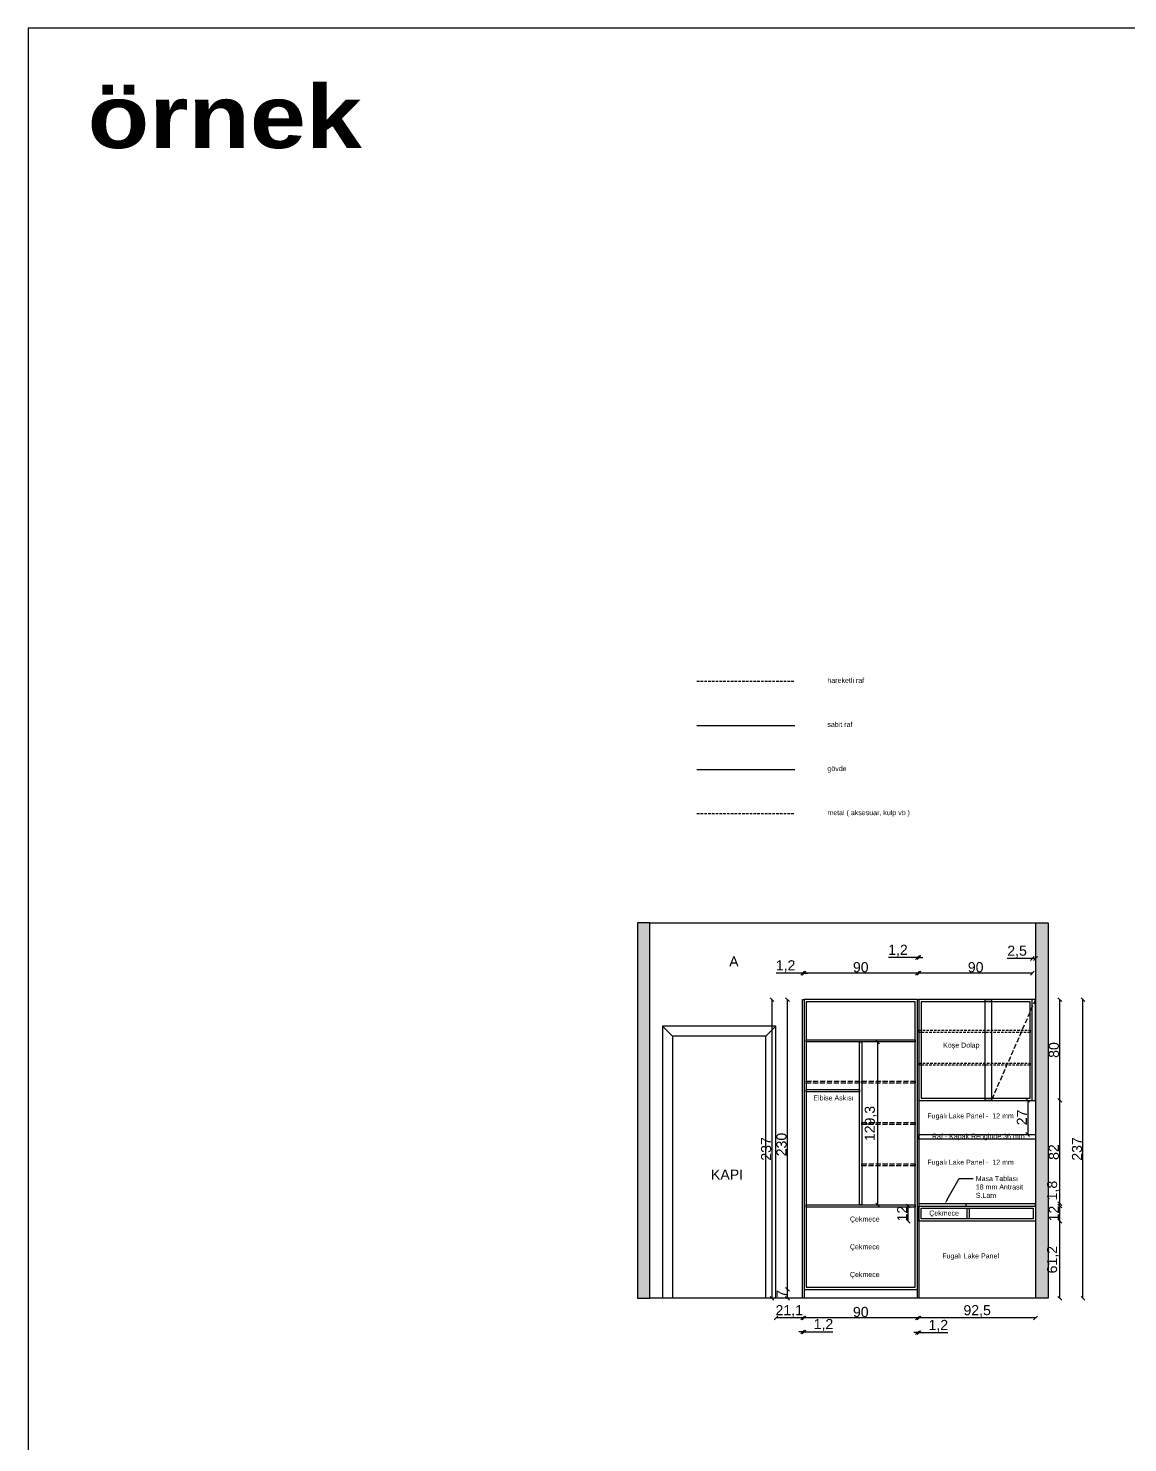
# Model space of a CAD drawing. Header units: millimetres. Extents: x -1860 to 15304, y 307 to 22353.
# Drawn here: x -1860 to -987, y 21230 to 22353 of the extents above; entities that cross this region are included whole.
import ezdxf
from ezdxf import colors
from ezdxf.entities.mleader import LeaderData, LeaderLine
from ezdxf.math import Vec2, Vec3

# ---------------------------------------------------------------- set-up
doc = ezdxf.new("R2010")
doc.units = ezdxf.units.MM
doc.linetypes.add('JIS_02_2.0', pattern=[3, 2, -1])
doc.linetypes.add('JIS_02_4.0', pattern=[5.5, 4, -1.5])
doc.layers.add('çerçeve', color=40, linetype='Continuous', lineweight=40)
doc.styles.get("Standard").update_dxf_attribs({"font": 'arial.ttf'})
doc.dimstyles.new('ISO-25', dxfattribs={"dimtxt": 8, "dimasz": 3, "dimexe": 1.25, "dimexo": 0.625, "dimtad": 1, "dimtxsty": 'Standard', "dimblk": 'OBLIQUE', "dimcen": 2.5, "dimse1": 1, "dimse2": 1, "dimadec": 0, "dimazin": 0, "dimtfac": 1, "dimtmove": 0, "dimatfit": 3, "dimldrblk": 'OBLIQUE', "dimfxl": 1, "dimarcsym": 0})

# ---------------------------------------------------------------- blocks, each defined once
blk = doc.blocks.new('_Oblique')
at = {"color": 0, "linetype": 'ByBlock', "lineweight": -2}
blk.add_line((-0.5, -0.5), (0.5, 0.5), dxfattribs=at)
blk = doc.blocks.new('*D298')
at = {"color": 0, "lineweight": -2, "transparency": 16777216}
blk.add_line((-1161.1, 21406.1), (-1161.1, 21418.1), dxfattribs=at)
at = {"layer": 'Defpoints', "color": 0, "transparency": 16777216}
for p in [(-1161.1, 21418.1), (-1152.5, 21418.1), (-1152.5, 21406.1)]:
    blk.add_point(p, dxfattribs=at)
at = {"color": 0, "lineweight": -2, "transparency": 16777216, "xscale": 3, "yscale": 3, "zscale": 3}
for p, rotation in [((-1161.1, 21418.1), 90), ((-1161.1, 21406.1), 270)]:
    blk.add_blockref('_Oblique', p, dxfattribs=dict(at, rotation=rotation))
at = {"color": 0, "transparency": 16777216, "insert": (-1165.8, 21412.1), "char_height": 8, "attachment_point": 5, "rotation": 90}
blk.add_mtext('12', dxfattribs=at)
blk = doc.blocks.new('*D310')
at = {"color": 0, "lineweight": -2, "transparency": 16777216}
blk.add_line((-1040.7, 21344.9), (-1040.7, 21406.1), dxfattribs=at)
at = {"layer": 'Defpoints', "color": 0, "transparency": 16777216}
for p in [(-1060, 21406.1), (-1040.7, 21406.1), (-1060, 21344.9)]:
    blk.add_point(p, dxfattribs=at)
at = {"color": 0, "lineweight": -2, "transparency": 16777216, "xscale": 3, "yscale": 3, "zscale": 3}
for p, rotation in [((-1040.7, 21406.1), 90), ((-1040.7, 21344.9), 270)]:
    blk.add_blockref('_Oblique', p, dxfattribs=dict(at, rotation=rotation))
at = {"color": 0, "transparency": 16777216, "insert": (-1046.1, 21375.5), "char_height": 8, "attachment_point": 5, "rotation": 90}
blk.add_mtext('61,2', dxfattribs=at)
blk = doc.blocks.new('*D311')
at = {"color": 0, "lineweight": -2, "transparency": 16777216}
blk.add_line((-1040.7, 21406.1), (-1040.7, 21418.1), dxfattribs=at)
at = {"layer": 'Defpoints', "color": 0, "transparency": 16777216}
for p in [(-1060, 21418.1), (-1040.7, 21418.1), (-1060, 21406.1)]:
    blk.add_point(p, dxfattribs=at)
at = {"color": 0, "lineweight": -2, "transparency": 16777216, "xscale": 3, "yscale": 3, "zscale": 3}
for p, rotation in [((-1040.7, 21418.1), 90), ((-1040.7, 21406.1), 270)]:
    blk.add_blockref('_Oblique', p, dxfattribs=dict(at, rotation=rotation))
at = {"color": 0, "transparency": 16777216, "insert": (-1045.4, 21412.1), "char_height": 8, "attachment_point": 5, "rotation": 90}
blk.add_mtext('12', dxfattribs=at)
blk = doc.blocks.new('*D390')
at = {"color": 0, "lineweight": -2, "transparency": 16777216}
for p, q in [((-1040.7, 21419.9), (-1040.7, 21438)), ((-1040.7, 21418.1), (-1040.7, 21419.9))]:
    blk.add_line(p, q, dxfattribs=at)
at = {"layer": 'Defpoints', "color": 0, "transparency": 16777216}
for p in [(-1060, 21419.9), (-1060, 21418.1), (-1040.7, 21419.9)]:
    blk.add_point(p, dxfattribs=at)
at = {"color": 0, "lineweight": -2, "transparency": 16777216, "xscale": 3, "yscale": 3, "zscale": 3}
for p, rotation in [((-1040.7, 21419.9), 90), ((-1040.7, 21418.1), 270)]:
    blk.add_blockref('_Oblique', p, dxfattribs=dict(at, rotation=rotation))
at = {"color": 0, "transparency": 16777216, "insert": (-1046.1, 21430.4), "char_height": 8, "attachment_point": 5, "rotation": 90}
blk.add_mtext('1,8', dxfattribs=at)
blk = doc.blocks.new('*D391')
at = {"color": 0, "lineweight": -2, "transparency": 16777216}
blk.add_line((-1040.7, 21419.9), (-1040.7, 21501.9), dxfattribs=at)
at = {"layer": 'Defpoints', "color": 0, "transparency": 16777216}
for p in [(-1060, 21501.9), (-1040.7, 21501.9), (-1060, 21419.9)]:
    blk.add_point(p, dxfattribs=at)
at = {"color": 0, "lineweight": -2, "transparency": 16777216, "xscale": 3, "yscale": 3, "zscale": 3}
for p, rotation in [((-1040.7, 21501.9), 90), ((-1040.7, 21419.9), 270)]:
    blk.add_blockref('_Oblique', p, dxfattribs=dict(at, rotation=rotation))
at = {"color": 0, "transparency": 16777216, "insert": (-1045.4, 21460.9), "char_height": 8, "attachment_point": 5, "rotation": 90}
blk.add_mtext('82', dxfattribs=at)
blk = doc.blocks.new('*D392')
at = {"color": 0, "lineweight": -2, "transparency": 16777216}
blk.add_line((-1040.7, 21501.9), (-1040.7, 21581.9), dxfattribs=at)
at = {"layer": 'Defpoints', "color": 0, "transparency": 16777216}
for p in [(-1060, 21581.9), (-1040.7, 21581.9), (-1060, 21501.9)]:
    blk.add_point(p, dxfattribs=at)
at = {"color": 0, "lineweight": -2, "transparency": 16777216, "xscale": 3, "yscale": 3, "zscale": 3}
for p, rotation in [((-1040.7, 21581.9), 90), ((-1040.7, 21501.9), 270)]:
    blk.add_blockref('_Oblique', p, dxfattribs=dict(at, rotation=rotation))
at = {"color": 0, "transparency": 16777216, "insert": (-1045.4, 21541.9), "char_height": 8, "attachment_point": 5, "rotation": 90}
blk.add_mtext('80', dxfattribs=at)
blk = doc.blocks.new('*D393')
at = {"color": 0, "lineweight": -2, "transparency": 16777216}
blk.add_line((-1022.3, 21344.9), (-1022.3, 21581.9), dxfattribs=at)
at = {"layer": 'Defpoints', "color": 0, "transparency": 16777216}
for p in [(-1060, 21581.9), (-1022.3, 21581.9), (-1060, 21344.9)]:
    blk.add_point(p, dxfattribs=at)
at = {"color": 0, "lineweight": -2, "transparency": 16777216, "xscale": 3, "yscale": 3, "zscale": 3}
for p, rotation in [((-1022.3, 21581.9), 90), ((-1022.3, 21344.9), 270)]:
    blk.add_blockref('_Oblique', p, dxfattribs=dict(at, rotation=rotation))
at = {"color": 0, "transparency": 16777216, "insert": (-1027, 21463.4), "char_height": 8, "attachment_point": 5, "rotation": 90}
blk.add_mtext('237', dxfattribs=at)
blk = doc.blocks.new('*D167')
at = {"color": 0, "lineweight": -2, "transparency": 16777216}
blk.add_line((-1060, 21329.3), (-1152.5, 21329.3), dxfattribs=at)
at = {"layer": 'Defpoints', "color": 0, "transparency": 16777216}
for p in [(-1152.5, 21344.9), (-1060, 21344.9), (-1152.5, 21329.3)]:
    blk.add_point(p, dxfattribs=at)
at = {"color": 0, "lineweight": -2, "transparency": 16777216, "xscale": 3, "yscale": 3, "zscale": 3, "rotation": 180}
blk.add_blockref('_Oblique', (-1152.5, 21329.3), dxfattribs=at)
at = {"color": 0, "lineweight": -2, "transparency": 16777216, "xscale": 3, "yscale": 3, "zscale": 3}
blk.add_blockref('_Oblique', (-1060, 21329.3), dxfattribs=at)
at = {"color": 0, "transparency": 16777216, "insert": (-1106.3, 21334.7), "char_height": 8, "attachment_point": 5}
blk.add_mtext('92,5', dxfattribs=at)
blk = doc.blocks.new('*D394')
at = {"color": 0, "lineweight": -2, "transparency": 16777216}
for p, q in [((-1153.7, 21317.6), (-1156.7, 21317.6)), ((-1153.7, 21317.6), (-1152.5, 21317.6)), ((-1152.5, 21317.6), (-1129.6, 21317.6))]:
    blk.add_line(p, q, dxfattribs=at)
at = {"layer": 'Defpoints', "color": 0, "transparency": 16777216}
for p in [(-1153.7, 21344.9), (-1152.5, 21344.9), (-1153.7, 21317.6)]:
    blk.add_point(p, dxfattribs=at)
at = {"color": 0, "lineweight": -2, "transparency": 16777216, "xscale": 3, "yscale": 3, "zscale": 3}
blk.add_blockref('_Oblique', (-1153.7, 21317.6), dxfattribs=at)
at = {"color": 0, "lineweight": -2, "transparency": 16777216, "xscale": 3, "yscale": 3, "zscale": 3, "rotation": 180}
blk.add_blockref('_Oblique', (-1152.5, 21317.6), dxfattribs=at)
at = {"color": 0, "transparency": 16777216, "insert": (-1137.1, 21323), "char_height": 8, "attachment_point": 5}
blk.add_mtext('1,2', dxfattribs=at)
blk = doc.blocks.new('*D395')
at = {"color": 0, "lineweight": -2, "transparency": 16777216}
blk.add_line((-1153.7, 21329.3), (-1243.7, 21329.3), dxfattribs=at)
at = {"layer": 'Defpoints', "color": 0, "transparency": 16777216}
for p in [(-1243.7, 21344.9), (-1153.7, 21344.9), (-1243.7, 21329.3)]:
    blk.add_point(p, dxfattribs=at)
at = {"color": 0, "lineweight": -2, "transparency": 16777216, "xscale": 3, "yscale": 3, "zscale": 3, "rotation": 180}
blk.add_blockref('_Oblique', (-1243.7, 21329.3), dxfattribs=at)
at = {"color": 0, "lineweight": -2, "transparency": 16777216, "xscale": 3, "yscale": 3, "zscale": 3}
blk.add_blockref('_Oblique', (-1153.7, 21329.3), dxfattribs=at)
at = {"color": 0, "transparency": 16777216, "insert": (-1198.7, 21334), "char_height": 8, "attachment_point": 5}
blk.add_mtext('90', dxfattribs=at)
blk = doc.blocks.new('*D396')
at = {"color": 0, "lineweight": -2, "transparency": 16777216}
for p, q in [((-1244.9, 21318.2), (-1247.9, 21318.2)), ((-1244.9, 21318.2), (-1243.7, 21318.2)), ((-1243.7, 21318.2), (-1220.8, 21318.2))]:
    blk.add_line(p, q, dxfattribs=at)
at = {"layer": 'Defpoints', "color": 0, "transparency": 16777216}
for p in [(-1244.9, 21344.9), (-1243.7, 21344.9), (-1244.9, 21318.2)]:
    blk.add_point(p, dxfattribs=at)
at = {"color": 0, "lineweight": -2, "transparency": 16777216, "xscale": 3, "yscale": 3, "zscale": 3}
blk.add_blockref('_Oblique', (-1244.9, 21318.2), dxfattribs=at)
at = {"color": 0, "lineweight": -2, "transparency": 16777216, "xscale": 3, "yscale": 3, "zscale": 3, "rotation": 180}
blk.add_blockref('_Oblique', (-1243.7, 21318.2), dxfattribs=at)
at = {"color": 0, "transparency": 16777216, "insert": (-1228.3, 21323.7), "char_height": 8, "attachment_point": 5}
blk.add_mtext('1,2', dxfattribs=at)
blk = doc.blocks.new('*D397')
at = {"color": 0, "lineweight": -2, "transparency": 16777216}
blk.add_line((-1244.9, 21329.3), (-1266, 21329.3), dxfattribs=at)
at = {"layer": 'Defpoints', "color": 0, "transparency": 16777216}
for p in [(-1266, 21344.9), (-1244.9, 21344.9), (-1266, 21329.3)]:
    blk.add_point(p, dxfattribs=at)
at = {"color": 0, "lineweight": -2, "transparency": 16777216, "xscale": 3, "yscale": 3, "zscale": 3, "rotation": 180}
blk.add_blockref('_Oblique', (-1266, 21329.3), dxfattribs=at)
at = {"color": 0, "lineweight": -2, "transparency": 16777216, "xscale": 3, "yscale": 3, "zscale": 3}
blk.add_blockref('_Oblique', (-1244.9, 21329.3), dxfattribs=at)
at = {"color": 0, "transparency": 16777216, "insert": (-1255.5, 21334.7), "char_height": 8, "attachment_point": 5}
blk.add_mtext('21,1', dxfattribs=at)
blk = doc.blocks.new('*D398')
at = {"color": 0, "lineweight": -2, "transparency": 16777216}
blk.add_line((-1256.9, 21344.9), (-1256.9, 21351.9), dxfattribs=at)
at = {"layer": 'Defpoints', "color": 0, "transparency": 16777216}
for p in [(-1256.9, 21351.9), (-1243.7, 21351.9), (-1244.9, 21344.9)]:
    blk.add_point(p, dxfattribs=at)
at = {"color": 0, "lineweight": -2, "transparency": 16777216, "xscale": 3, "yscale": 3, "zscale": 3}
for p, rotation in [((-1256.9, 21351.9), 90), ((-1256.9, 21344.9), 270)]:
    blk.add_blockref('_Oblique', p, dxfattribs=dict(at, rotation=rotation))
at = {"color": 0, "transparency": 16777216, "insert": (-1261.6, 21348.4), "char_height": 8, "attachment_point": 5, "rotation": 90}
blk.add_mtext('7', dxfattribs=at)
blk = doc.blocks.new('*D399')
at = {"color": 0, "lineweight": -2, "transparency": 16777216}
blk.add_line((-1256.9, 21351.9), (-1256.9, 21581.9), dxfattribs=at)
at = {"layer": 'Defpoints', "color": 0, "transparency": 16777216}
for p in [(-1256.9, 21581.9), (-1243.7, 21581.9), (-1243.7, 21351.9)]:
    blk.add_point(p, dxfattribs=at)
at = {"color": 0, "lineweight": -2, "transparency": 16777216, "xscale": 3, "yscale": 3, "zscale": 3}
for p, rotation in [((-1256.9, 21581.9), 90), ((-1256.9, 21351.9), 270)]:
    blk.add_blockref('_Oblique', p, dxfattribs=dict(at, rotation=rotation))
at = {"color": 0, "transparency": 16777216, "insert": (-1261.6, 21466.9), "char_height": 8, "attachment_point": 5, "rotation": 90}
blk.add_mtext('230', dxfattribs=at)
blk = doc.blocks.new('*D400')
at = {"color": 0, "lineweight": -2, "transparency": 16777216}
blk.add_line((-1269.1, 21344.9), (-1269.1, 21581.9), dxfattribs=at)
at = {"layer": 'Defpoints', "color": 0, "transparency": 16777216}
for p in [(-1269.1, 21581.9), (-1244.3, 21581.9), (-1244.3, 21344.9)]:
    blk.add_point(p, dxfattribs=at)
at = {"color": 0, "lineweight": -2, "transparency": 16777216, "xscale": 3, "yscale": 3, "zscale": 3}
for p, rotation in [((-1269.1, 21581.9), 90), ((-1269.1, 21344.9), 270)]:
    blk.add_blockref('_Oblique', p, dxfattribs=dict(at, rotation=rotation))
at = {"color": 0, "transparency": 16777216, "insert": (-1273.8, 21463.4), "char_height": 8, "attachment_point": 5, "rotation": 90}
blk.add_mtext('237', dxfattribs=at)
blk = doc.blocks.new('*D401')
at = {"color": 0, "lineweight": -2, "transparency": 16777216}
for p, q in [((-1062.5, 21614.5), (-1082.6, 21614.5)), ((-1060, 21614.5), (-1062.5, 21614.5))]:
    blk.add_line(p, q, dxfattribs=at)
at = {"layer": 'Defpoints', "color": 0, "transparency": 16777216}
for p in [(-1062.5, 21614.5), (-1062.5, 21581.9), (-1060, 21581.9)]:
    blk.add_point(p, dxfattribs=at)
at = {"color": 0, "lineweight": -2, "transparency": 16777216, "xscale": 3, "yscale": 3, "zscale": 3, "rotation": 180}
blk.add_blockref('_Oblique', (-1062.5, 21614.5), dxfattribs=at)
at = {"color": 0, "lineweight": -2, "transparency": 16777216, "xscale": 3, "yscale": 3, "zscale": 3}
blk.add_blockref('_Oblique', (-1060, 21614.5), dxfattribs=at)
at = {"color": 0, "transparency": 16777216, "insert": (-1074.6, 21620), "char_height": 8, "attachment_point": 5}
blk.add_mtext('2,5', dxfattribs=at)
blk = doc.blocks.new('*D402')
at = {"color": 0, "lineweight": -2, "transparency": 16777216}
blk.add_line((-1062.5, 21602.9), (-1152.5, 21602.9), dxfattribs=at)
at = {"layer": 'Defpoints', "color": 0, "transparency": 16777216}
for p in [(-1152.5, 21602.9), (-1152.5, 21581.9), (-1062.5, 21581.9)]:
    blk.add_point(p, dxfattribs=at)
at = {"color": 0, "lineweight": -2, "transparency": 16777216, "xscale": 3, "yscale": 3, "zscale": 3, "rotation": 180}
blk.add_blockref('_Oblique', (-1152.5, 21602.9), dxfattribs=at)
at = {"color": 0, "lineweight": -2, "transparency": 16777216, "xscale": 3, "yscale": 3, "zscale": 3}
blk.add_blockref('_Oblique', (-1062.5, 21602.9), dxfattribs=at)
at = {"color": 0, "transparency": 16777216, "insert": (-1107.5, 21607.6), "char_height": 8, "attachment_point": 5}
blk.add_mtext('90', dxfattribs=at)
blk = doc.blocks.new('*D403')
at = {"color": 0, "lineweight": -2, "transparency": 16777216}
for p, q in [((-1153.7, 21615.3), (-1176.7, 21615.3)), ((-1152.5, 21615.3), (-1153.7, 21615.3)), ((-1152.5, 21615.3), (-1149.5, 21615.3))]:
    blk.add_line(p, q, dxfattribs=at)
at = {"layer": 'Defpoints', "color": 0, "transparency": 16777216}
for p in [(-1153.7, 21615.3), (-1153.7, 21581.9), (-1152.5, 21581.9)]:
    blk.add_point(p, dxfattribs=at)
at = {"color": 0, "lineweight": -2, "transparency": 16777216, "xscale": 3, "yscale": 3, "zscale": 3}
blk.add_blockref('_Oblique', (-1153.7, 21615.3), dxfattribs=at)
at = {"color": 0, "lineweight": -2, "transparency": 16777216, "xscale": 3, "yscale": 3, "zscale": 3, "rotation": 180}
blk.add_blockref('_Oblique', (-1152.5, 21615.3), dxfattribs=at)
at = {"color": 0, "transparency": 16777216, "insert": (-1169.2, 21620.7), "char_height": 8, "attachment_point": 5}
blk.add_mtext('1,2', dxfattribs=at)
blk = doc.blocks.new('*D404')
at = {"color": 0, "lineweight": -2, "transparency": 16777216}
blk.add_line((-1153.7, 21602.9), (-1243.7, 21602.9), dxfattribs=at)
at = {"layer": 'Defpoints', "color": 0, "transparency": 16777216}
for p in [(-1243.7, 21602.9), (-1243.7, 21581.9), (-1153.7, 21581.9)]:
    blk.add_point(p, dxfattribs=at)
at = {"color": 0, "lineweight": -2, "transparency": 16777216, "xscale": 3, "yscale": 3, "zscale": 3, "rotation": 180}
blk.add_blockref('_Oblique', (-1243.7, 21602.9), dxfattribs=at)
at = {"color": 0, "lineweight": -2, "transparency": 16777216, "xscale": 3, "yscale": 3, "zscale": 3}
blk.add_blockref('_Oblique', (-1153.7, 21602.9), dxfattribs=at)
at = {"color": 0, "transparency": 16777216, "insert": (-1198.7, 21607.6), "char_height": 8, "attachment_point": 5}
blk.add_mtext('90', dxfattribs=at)
blk = doc.blocks.new('*D405')
at = {"color": 0, "lineweight": -2, "transparency": 16777216}
for p, q in [((-1244.9, 21602.9), (-1265.9, 21602.9)), ((-1243.7, 21602.9), (-1244.9, 21602.9)), ((-1243.7, 21602.9), (-1240.7, 21602.9))]:
    blk.add_line(p, q, dxfattribs=at)
at = {"layer": 'Defpoints', "color": 0, "transparency": 16777216}
for p in [(-1244.9, 21602.9), (-1244.9, 21581.9), (-1243.7, 21581.9)]:
    blk.add_point(p, dxfattribs=at)
at = {"color": 0, "lineweight": -2, "transparency": 16777216, "xscale": 3, "yscale": 3, "zscale": 3}
blk.add_blockref('_Oblique', (-1244.9, 21602.9), dxfattribs=at)
at = {"color": 0, "lineweight": -2, "transparency": 16777216, "xscale": 3, "yscale": 3, "zscale": 3, "rotation": 180}
blk.add_blockref('_Oblique', (-1243.7, 21602.9), dxfattribs=at)
at = {"color": 0, "transparency": 16777216, "insert": (-1258.4, 21608.4), "char_height": 8, "attachment_point": 5}
blk.add_mtext('1,2', dxfattribs=at)
blk = doc.blocks.new('*D378')
at = {"color": 0, "lineweight": -2, "transparency": 16777216}
blk.add_line((-1066.2, 21501.9), (-1066.2, 21474.9), dxfattribs=at)
at = {"layer": 'Defpoints', "color": 0, "transparency": 16777216}
for p in [(-1062.5, 21501.9), (-1066.2, 21474.9), (-1062.5, 21474.9)]:
    blk.add_point(p, dxfattribs=at)
at = {"color": 0, "lineweight": -2, "transparency": 16777216, "xscale": 3, "yscale": 3, "zscale": 3}
for p, rotation in [((-1066.2, 21501.9), 90), ((-1066.2, 21474.9), 270)]:
    blk.add_blockref('_Oblique', p, dxfattribs=dict(at, rotation=rotation))
at = {"color": 0, "transparency": 16777216, "insert": (-1070.8, 21488.4), "char_height": 8, "attachment_point": 5, "rotation": 90}
blk.add_mtext('27', dxfattribs=at)
blk = doc.blocks.new('*D384')
at = {"color": 0, "lineweight": -2, "transparency": 16777216}
blk.add_line((-1185.3, 21548.3), (-1185.3, 21419), dxfattribs=at)
at = {"layer": 'Defpoints', "color": 0, "transparency": 16777216}
for p in [(-1197.8, 21548.3), (-1197.8, 21419), (-1185.3, 21419)]:
    blk.add_point(p, dxfattribs=at)
at = {"color": 0, "lineweight": -2, "transparency": 16777216, "xscale": 3, "yscale": 3, "zscale": 3}
for p, rotation in [((-1185.3, 21548.3), 90), ((-1185.3, 21419), 270)]:
    blk.add_blockref('_Oblique', p, dxfattribs=dict(at, rotation=rotation))
at = {"color": 0, "transparency": 16777216, "insert": (-1190.8, 21483.6), "char_height": 8, "attachment_point": 5, "rotation": 90}
blk.add_mtext('129,3', dxfattribs=at)

msp = doc.modelspace()

# ---------------------------------------------------------------- hatches: boundary and pattern name
h = msp.add_hatch()
h.set_pattern_fill('ANSI36', color=256, angle=270)
h.set_pattern_definition([(315, (-1580.7087, 21824.41), (6.173926, -1.683798), [7.9375, -1.5875, 0, -1.5875])])
h.paths.add_polyline_path([(-1060.04913, 21344.89173), (-1050.04913, 21344.89173), (-1050.04913, 21642.89173), (-1060.04913, 21642.89173)])
h.paths.add_polyline_path([(-1366.04913, 21642.89173), (-1376.04913, 21642.89173), (-1376.04913, 21344.89173), (-1366.04913, 21344.89173)])

# ---------------------------------------------------------------- linework, layer by layer
at = {"color": 252, "linetype": 'JIS_02_2.0'}
msp.add_line((-1328.84817, 21834.57638), (-1251.01122, 21834.57638), dxfattribs=at)
at = {"color": 1}
msp.add_line((-1328.84817, 21799.57638), (-1251.01122, 21799.57638), dxfattribs=at)
for p, q in [((-1328.84817, 21764.57638), (-1251.01122, 21764.57638)), ((-1356.04913, 21560.89173), (-1356.04913, 21344.89173)), ((-1266.04913, 21344.89173), (-1266.04913, 21560.89173))]:
    msp.add_line(p, q)
at = {"color": 5, "linetype": 'JIS_02_2.0'}
msp.add_line((-1328.84817, 21729.57638), (-1251.01122, 21729.57638), dxfattribs=at)
at = {"color": 252, "linetype": 'JIS_02_4.0'}
msp.add_line((-1060.04913, 21581.89173), (-1095.04913, 21501.89173), dxfattribs=at)
at = {"color": 252}
for p, q in [((-1266.04913, 21560.89173), (-1356.04913, 21560.89173)), ((-1348.04913, 21552.89173), (-1356.04913, 21560.89173)), ((-1274.04913, 21552.89173), (-1266.04913, 21560.89173))]:
    msp.add_line(p, q, dxfattribs=at)
at = {"color": 5}
msp.add_line((-1115.04913, 21418.09173), (-1115.04913, 21419.89173), dxfattribs=at)
for points in [[(-113.91724, 22352.78179), (-1859.6228, 22352.78179), (-1859.6228, 20295.24647), (-113.91724, 20295.24647)], [(-1366.04913, 21344.89173), (-1366.04913, 21642.89173), (-1060.04913, 21642.89173), (-1060.04913, 21344.89173)], [(-1153.74913, 21351.89173), (-1153.74913, 21581.89173), (-1243.74913, 21581.89173), (-1243.74913, 21351.89173)], [(-1155.54913, 21353.69173), (-1155.54913, 21580.09173), (-1241.94913, 21580.09173), (-1241.94913, 21353.69173)], [(-1062.54913, 21501.89173), (-1062.54913, 21581.89173), (-1152.54913, 21581.89173), (-1152.54913, 21501.89173)], [(-1064.34913, 21503.69173), (-1064.34913, 21580.09173), (-1150.74913, 21580.09173), (-1150.74913, 21503.69173)], [(-1095.04913, 21581.89173), (-1095.04913, 21501.89173), (-1100.04913, 21501.89173), (-1100.04913, 21581.89173)], [(-1060.04913, 21501.89173), (-1060.04913, 21581.89173), (-1095.04913, 21581.89173), (-1095.04913, 21501.89173)], [(-1152.54913, 21474.89173), (-1060.04913, 21474.89173), (-1060.04913, 21471.29173), (-1152.54913, 21471.29173)], [(-1152.54913, 21418.09173), (-1060.04913, 21418.09173), (-1060.04913, 21406.09173), (-1152.54913, 21406.09173)], [(-1150.74913, 21416.29173), (-1061.84913, 21416.29173), (-1061.84913, 21407.89173), (-1150.74913, 21407.89173)]]:
    msp.add_lwpolyline(points, close=True)
for points in [[(-1366.04913, 21642.89173), (-1376.04913, 21642.89173), (-1376.04913, 21344.89173), (-1366.04913, 21344.89173)], [(-1060.04913, 21642.89173), (-1050.04913, 21642.89173), (-1050.04913, 21344.89173), (-1060.04913, 21344.89173)]]:
    msp.add_lwpolyline(points)
at = {"color": 6}
for points in [[(-1243.74913, 21581.89173), (-1243.74913, 21344.89173), (-1244.94913, 21344.89173), (-1244.94913, 21581.89173)], [(-1152.54913, 21581.89173), (-1152.54913, 21344.89173), (-1153.74913, 21344.89173), (-1153.74913, 21581.89173)]]:
    msp.add_lwpolyline(points, close=True, dxfattribs=at)
at = {"color": 252}
for points in [[(-1266.04913, 21344.89173), (-1266.04913, 21560.89173), (-1356.04913, 21560.89173), (-1356.04913, 21344.89173)], [(-1274.04913, 21344.89173), (-1274.04913, 21552.89173), (-1348.04913, 21552.89173), (-1348.04913, 21344.89173)]]:
    msp.add_lwpolyline(points, dxfattribs=at)
at = {"color": 252, "linetype": 'JIS_02_2.0'}
for points in [[(-1064.34913, 21555.83173), (-1152.54913, 21555.83173), (-1152.54913, 21557.63173), (-1064.34913, 21557.63173)], [(-1064.34913, 21529.77173), (-1152.54913, 21529.77173), (-1152.54913, 21531.57173), (-1064.34913, 21531.57173)]]:
    msp.add_lwpolyline(points, close=True, dxfattribs=at)
at = {"color": 1}
for points in [[(-1155.54913, 21550.09173), (-1155.54913, 21548.29173), (-1241.94913, 21548.29173), (-1241.94913, 21550.09173)], [(-1197.84913, 21418.99173), (-1199.64913, 21418.99173), (-1199.64913, 21548.29173), (-1197.84913, 21548.29173)], [(-1155.54913, 21418.99173), (-1155.54913, 21417.19173), (-1241.94913, 21417.19173), (-1241.94913, 21418.99173)], [(-1112.54913, 21416.29173), (-1112.54913, 21407.89173), (-1114.34913, 21407.89173), (-1114.34913, 21416.29173)]]:
    msp.add_lwpolyline(points, close=True, dxfattribs=at)
at = {"color": 252, "linetype": 'JIS_02_4.0'}
for points in [[(-1199.64913, 21517.29173), (-1199.64913, 21515.49173), (-1241.94913, 21515.49173), (-1241.94913, 21517.29173)], [(-1155.54913, 21517.29173), (-1155.54913, 21515.49173), (-1197.84913, 21515.49173), (-1197.84913, 21517.29173)], [(-1155.54913, 21484.49173), (-1155.54913, 21482.69173), (-1197.84913, 21482.69173), (-1197.84913, 21484.49173)], [(-1155.54913, 21451.69173), (-1155.54913, 21449.89173), (-1197.84913, 21449.89173), (-1197.84913, 21451.69173)]]:
    msp.add_lwpolyline(points, close=True, dxfattribs=at)
at = {"color": 5}
for points in [[(-1199.64913, 21510.49173), (-1199.64913, 21508.69173), (-1241.94913, 21508.69173), (-1241.94913, 21510.49173)], [(-1152.54913, 21418.09173), (-1060.04913, 21418.09173), (-1060.04913, 21419.89173), (-1152.54913, 21419.89173)]]:
    msp.add_lwpolyline(points, close=True, dxfattribs=at)

# ---------------------------------------------------------------- texts
at = {"color": 6, "char_height": 4, "attachment_point": 1}
for s, insert, width in [('hareketli raf ', (-1225.20416, 21837.30968), 70.6573451), ('sabit raf ', (-1225.20416, 21802.30968), 70.6573451), ('gövde', (-1225.20416, 21767.30968), 70.6573451), ('metal ( aksesuar, kulp vb )', (-1225.20416, 21732.30968), 70.6573451), ('Köşe Dolap', (-1133.31483, 21547.78162), 54.3282125), ('Elbise Askısı', (-1236.35519, 21505.89324), 54.3282125), ('Fugalı Lake Panel -  12 mm', (-1145.83456, 21491.65259), 70.8301801), ('Fugalı Lake Panel -  12 mm', (-1145.83456, 21454.86782), 70.8301801), ('Çekmece', (-1207.31459, 21409.76347), 54.3282125), ('Çekmece', (-1144.35564, 21414.5229), 54.3282125), ('Çekmece', (-1207.31459, 21387.76347), 54.3282125), ('Fugalı Lake Panel', (-1134.0032, 21380.50775), 54.3282125), ('Çekmece', (-1207.31459, 21365.76347), 54.3282125)]:
    msp.add_mtext(s, dxfattribs=dict(at, insert=insert, width=width))
at = {"color": 1, "char_height": 8, "width": 7.0048524, "attachment_point": 1}
for s, insert in [('A', (-1303.15409, 21616.20993)), ('KAPI', (-1317.60985, 21447.03616))]:
    msp.add_mtext(s, dxfattribs=dict(at, insert=insert))
at = {"color": 252, "insert": (-1142.20448, 21475.48041), "char_height": 4, "width": 77.4073387, "attachment_point": 1}
msp.add_mtext('Raf - Kapak Renginde 36 mm', dxfattribs=at)
at = {"layer": 'çerçeve', "color": 0, "lineweight": 25, "transparency": 33554687, "insert": (-1594.76594, 22307.68417), "char_height": 50, "attachment_point": 3}
msp.add_mtext('{\\fArial Black|b1|i0|c162|p34;örnek}', dxfattribs=at)

# ---------------------------------------------------------------- dimensions: what is measured, and where the dimension line sits
for base, p1, p2, picture, middle in [((-1153.74913, 21615.29812), (-1152.54913, 21581.89173), (-1153.74913, 21581.89173), '*D403', (-1169.23907, 21615.29812)), ((-1062.54913, 21614.51833), (-1060.04913, 21581.89173), (-1062.54913, 21581.89173), '*D401', (-1074.55476, 21614.51833)), ((-1244.94913, 21318.24722), (-1243.74913, 21344.89173), (-1244.94913, 21344.89173), '*D396', (-1228.25919, 21318.24722)), ((-1153.74913, 21317.58691), (-1152.54913, 21344.89173), (-1153.74913, 21344.89173), '*D394', (-1137.05919, 21317.58691))]:
    dim = msp.add_linear_dim(base=base, p1=p1, p2=p2, dimstyle='ISO-25')
    dim.commit()
    dim.dimension.update_dxf_attribs({"geometry": picture, "text_midpoint": middle, "dimtype": 160})
for base, p1, p2, picture, middle in [((-1244.94913, 21602.92898), (-1243.74913, 21581.89173), (-1244.94913, 21581.89173), '*D405', (-1258.43907, 21608.36162)), ((-1243.74913, 21602.92898), (-1153.74913, 21581.89173), (-1243.74913, 21581.89173), '*D404', (-1198.74913, 21607.63856)), ((-1152.54913, 21602.92898), (-1062.54913, 21581.89173), (-1152.54913, 21581.89173), '*D402', (-1107.54913, 21607.63856)), ((-1266.04913, 21329.27987), (-1244.94913, 21344.89173), (-1266.04913, 21344.89173), '*D397', (-1255.49913, 21334.71251)), ((-1243.74913, 21329.27987), (-1153.74913, 21344.89173), (-1243.74913, 21344.89173), '*D395', (-1198.74913, 21333.98946)), ((-1152.54913, 21329.27987), (-1060.04913, 21344.89173), (-1152.54913, 21344.89173), '*D167', (-1106.29913, 21334.71251))]:
    dim = msp.add_linear_dim(base=base, p1=p1, p2=p2, dimstyle='ISO-25')
    dim.commit()
    dim.dimension.update_dxf_attribs({"geometry": picture, "text_midpoint": middle})
for base, p1, p2, angle, picture, middle in [((-1269.08652, 21581.89173), (-1244.34913, 21344.89173), (-1244.34913, 21581.89173), 270, '*D400', (-1273.79883, 21463.39173)), ((-1256.93249, 21581.89173), (-1243.74913, 21351.89173), (-1243.74913, 21581.89173), 270, '*D399', (-1261.6448, 21466.89173)), ((-1040.71628, 21581.89173), (-1060.04913, 21501.89173), (-1060.04913, 21581.89173), 270, '*D392', (-1045.42587, 21541.89173)), ((-1022.3239, 21581.89173), (-1060.04913, 21344.89173), (-1060.04913, 21581.89173), 270, '*D393', (-1027.03621, 21463.39173)), ((-1185.33321, 21418.99173), (-1197.84913, 21548.29173), (-1197.84913, 21418.99173), 90, '*D384', (-1190.76585, 21483.64173)), ((-1040.71628, 21501.89173), (-1060.04913, 21419.89173), (-1060.04913, 21501.89173), 270, '*D391', (-1045.42587, 21460.89173)), ((-1040.71628, 21419.89173), (-1060.04913, 21418.09173), (-1060.04913, 21419.89173), 270, '*D390', (-1046.14892, 21430.43078)), ((-1040.71628, 21418.09173), (-1060.04913, 21406.09173), (-1060.04913, 21418.09173), 270, '*D311', (-1045.35765, 21412.09173)), ((-1040.71628, 21406.09173), (-1060.04913, 21344.89173), (-1060.04913, 21406.09173), 270, '*D310', (-1046.14892, 21375.49173)), ((-1256.93249, 21351.89173), (-1244.94913, 21344.89173), (-1243.74913, 21351.89173), 270, '*D398', (-1261.55749, 21348.39173))]:
    dim = msp.add_linear_dim(base=base, p1=p1, p2=p2, angle=angle, dimstyle='ISO-25')
    dim.commit()
    dim.dimension.update_dxf_attribs({"geometry": picture, "text_midpoint": middle})
at = {"color": 252}
dim = msp.add_linear_dim(base=(-1066.18464, 21474.89173), p1=(-1062.54913, 21501.89173), p2=(-1062.54913, 21474.89173), angle=90, dimstyle='ISO-25', dxfattribs=at)
dim.commit()
dim.dimension.update_dxf_attribs({"geometry": '*D378', "text_midpoint": (-1070.82601, 21488.39173)})
at = {"color": 3}
dim = msp.add_linear_dim(base=(-1161.13164, 21418.09173), p1=(-1152.54913, 21406.09173), p2=(-1152.54913, 21418.09173), angle=270, dimstyle='ISO-25', dxfattribs=at)
dim.commit()
dim.dimension.update_dxf_attribs({"geometry": '*D298', "text_midpoint": (-1161.13164, 21412.09173), "dimtype": 160})

# ---------------------------------------------------------------- leaders
at = {"color": 5}
ml = msp.add_multileader_mtext('Standard', dxfattribs=at)
ml.set_content('Masa Tablası \\P18 mm Antrasit S.Lam', color=5)
ml.set_leader_properties()
ml.build(insert=Vec2(0, 0))
ml.multileader.update_dxf_attribs({"dogleg_length": 0.36})
ctx = ml.context
ctx.base_point, ctx.plane_origin = Vec3(-1109.38181, 21439.86071), Vec3(-1749.02358, 20774.03616)
notes = []
notes.append((ctx, [(0, (1, 1, 0), (-1120.58916, 21439.86071), (1, 0), 11.20736, [(0, [(-1132.00538, 21419.6957)], 0, [])])]))
ctx.mtext.insert, ctx.mtext.width = Vec3(-1107.38181, 21441.89471), 50.5985799
for ctx, leaders in notes:
    for number, flags, end, landing, length, lines in leaders:
        leader = LeaderData()
        leader.index, (leader.has_last_leader_line, leader.has_dogleg_vector, leader.attachment_direction) = number, flags
        leader.last_leader_point, leader.dogleg_vector, leader.dogleg_length = Vec3(end), Vec3(landing), length
        for number, points, colour, breaks in lines:
            line = LeaderLine()
            line.index, line.vertices, line.color, line.breaks = number, Vec3.list(points), colors.encode_raw_color(colour), breaks
            leader.lines.append(line)
        ctx.leaders.append(leader)

doc.saveas('drawing.dxf')
